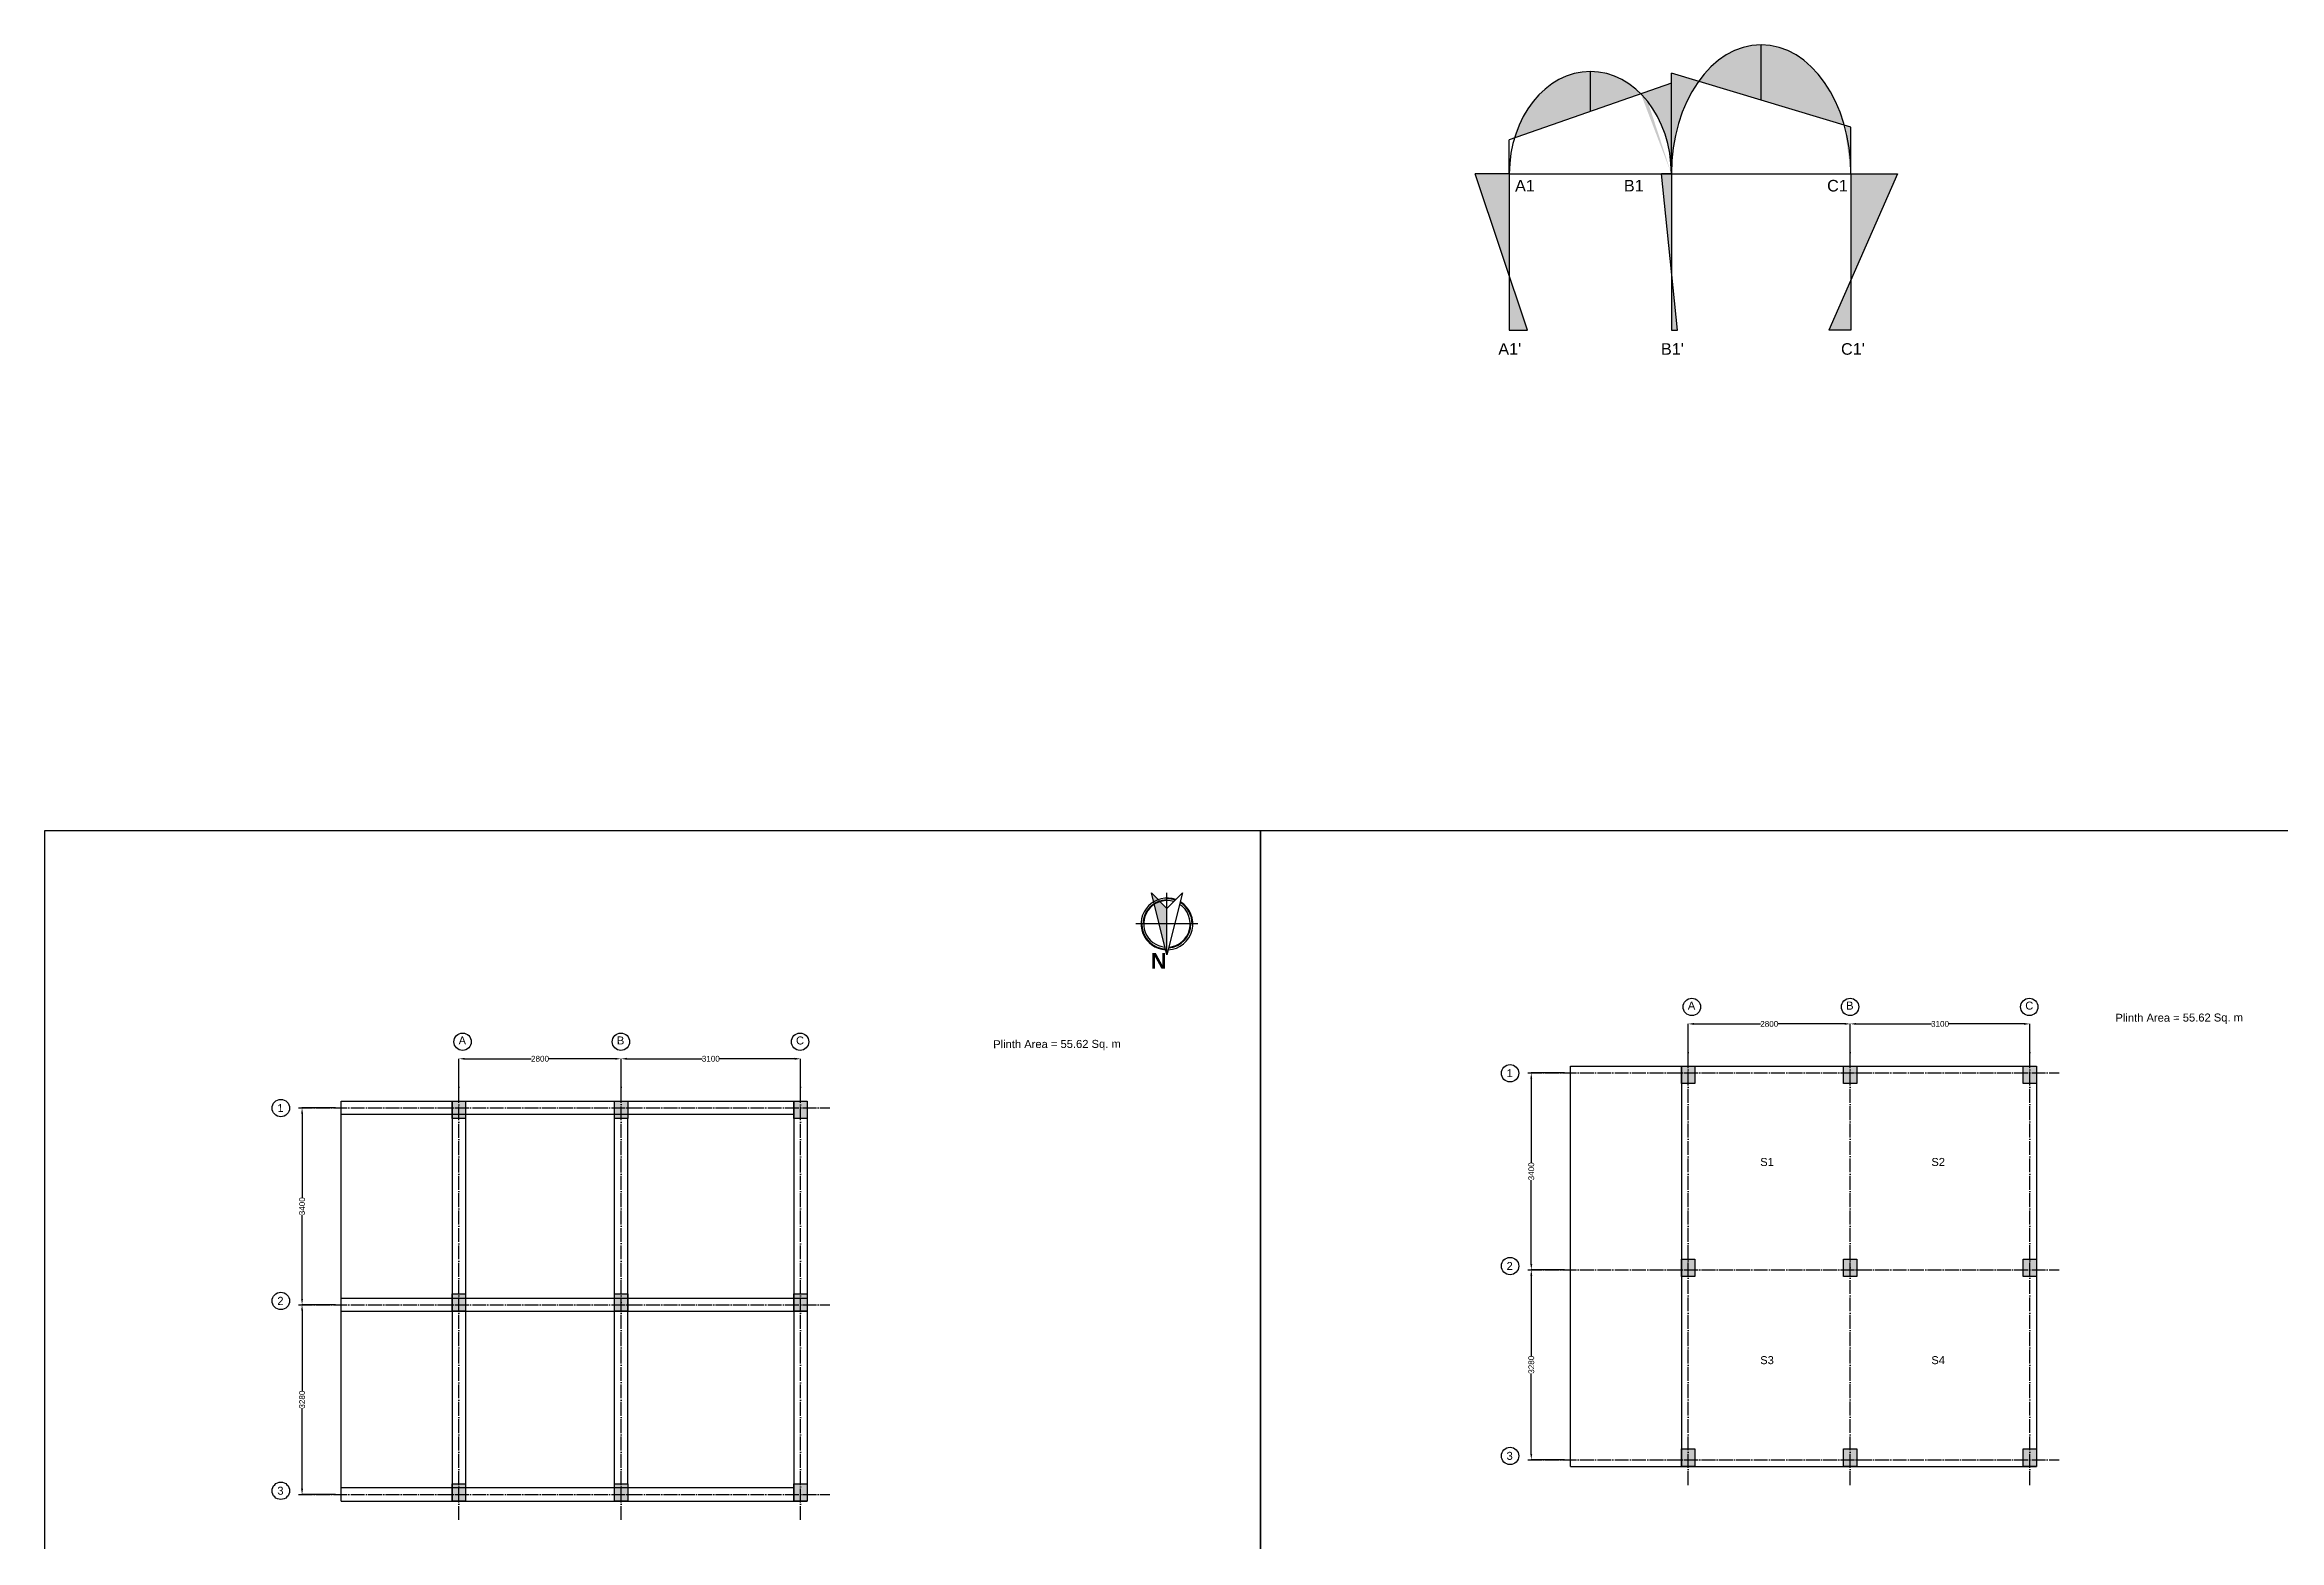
# Model space of a CAD drawing. Header units: millimetres. Extents: x 0 to 454357, y 0 to 194260.
# Drawn here: x 0 to 38597, y 17443 to 43274 of the extents above; entities that cross this region are included whole.
import ezdxf

# ---------------------------------------------------------------- set-up
doc = ezdxf.new("R2010")
doc.units = ezdxf.units.MM
doc.linetypes.add('ACAD_ISO04W100', pattern=[30, 24, -3, 0, -3])
doc.layers.add('C-C', color=160, linetype='Continuous')
doc.styles.add('SANSSERIFBOLD', font='SASB____.pfb', dxfattribs={"height": 0.3})
doc.styles.get("Standard").update_dxf_attribs({"font": 'arial.ttf'})
doc.dimstyles.new('ISO-25', dxfattribs={"dimtxt": 100, "dimasz": 100, "dimexe": 1.25, "dimexo": 100, "dimgap": 1, "dimtad": 0, "dimdec": 0, "dimtxsty": 'Standard', "dimcen": 2.5, "dimadec": 0, "dimazin": 0, "dimtfac": 1, "dimtdec": 0, "dimtmove": 0, "dimatfit": 3, "dimfxl": 1, "dimarcsym": 0})
pattern_1 = [(0, (0, 0), (0, 6.985), [5.08, -1.905]), (90, (0, 0), (-6.985, 4.277078946022131e-16), [5.08, -1.905])]

# ---------------------------------------------------------------- blocks, each defined once
blk = doc.blocks.new('*D20')
at = {"layer": 'C-C', "color": 0, "lineweight": -2, "transparency": 16777216}
for p, q in [((5020.643923530484, 24912.2824522493), (4444.217994914569, 24912.2824522493)), ((4445.467994914569, 24812.2824522493), (4445.467994914569, 23362.39568553714)), ((4445.46799491457, 21612.28245224929), (4445.467994914569, 23062.16921896142)), ((5020.643923530484, 21512.28245224929), (4444.21799491457, 21512.28245224929))]:
    blk.add_line(p, q, dxfattribs=at)
at = {"layer": 'C-C', "color": 0, "transparency": 16777216}
for points in [[(4428.801328247902, 24812.2824522493), (4462.134661581236, 24812.2824522493), (4445.467994914569, 24912.2824522493)], [(4428.801328247903, 21612.28245224929), (4462.134661581237, 21612.28245224929), (4445.46799491457, 21512.28245224929)]]:
    blk.add_solid(points, dxfattribs=at)
at = {"layer": 'Defpoints', "color": 0, "transparency": 16777216}
for p in [(5120.643923530484, 24912.2824522493), (4445.46799491457, 21512.28245224929), (5120.643923530484, 21512.28245224929)]:
    blk.add_point(p, dxfattribs=at)
at = {"layer": 'C-C', "color": 0, "transparency": 16777216, "insert": (4445.467994914576, 23212.28245224928), "char_height": 100, "attachment_point": 5, "rotation": 90}
blk.add_mtext('3400', dxfattribs=at)
blk = doc.blocks.new('*D21')
at = {"layer": 'C-C', "color": 0, "lineweight": -2, "transparency": 16777216}
for p, q in [((5020.643923530484, 21512.28245224929), (4444.217994914606, 21512.28245224929)), ((4445.467994914606, 21412.28245224929), (4445.467994914606, 20022.39568553714)), ((4445.467994914607, 18332.28245224928), (4445.467994914606, 19722.16921896143)), ((5020.643923530484, 18232.28245224928), (4444.217994914607, 18232.28245224928))]:
    blk.add_line(p, q, dxfattribs=at)
at = {"layer": 'C-C', "color": 0, "transparency": 16777216}
for points in [[(4428.801328247939, 21412.28245224929), (4462.134661581273, 21412.28245224929), (4445.467994914606, 21512.28245224929)], [(4428.80132824794, 18332.28245224928), (4462.134661581274, 18332.28245224928), (4445.467994914607, 18232.28245224928)]]:
    blk.add_solid(points, dxfattribs=at)
at = {"layer": 'Defpoints', "color": 0, "transparency": 16777216}
for p in [(5120.643923530484, 21512.28245224929), (4445.467994914607, 18232.28245224928), (5120.643923530484, 18232.28245224928)]:
    blk.add_point(p, dxfattribs=at)
at = {"layer": 'C-C', "color": 0, "transparency": 16777216, "insert": (4445.46799491461, 19872.28245224928), "char_height": 100, "attachment_point": 5, "rotation": 90}
blk.add_mtext('3280', dxfattribs=at)
blk = doc.blocks.new('*D22')
at = {"layer": 'C-C', "color": 0, "lineweight": -2, "transparency": 16777216}
for p, q in [((7155.643923530482, 25012.28245224928), (7155.643923530482, 25760.46088089546)), ((7255.643923530482, 25759.21088089546), (8404.731729339443, 25759.21088089546)), ((9855.819535148403, 25759.21088089546), (8706.731729339443, 25759.21088089546)), ((9955.819535148403, 25012.28245224928), (9955.819535148403, 25760.46088089546))]:
    blk.add_line(p, q, dxfattribs=at)
at = {"layer": 'C-C', "color": 0, "transparency": 16777216}
for points in [[(7255.643923530482, 25775.87754756213), (7255.643923530482, 25742.54421422879), (7155.643923530482, 25759.21088089546)], [(9855.819535148403, 25775.87754756213), (9855.819535148403, 25742.54421422879), (9955.819535148403, 25759.21088089546)]]:
    blk.add_solid(points, dxfattribs=at)
at = {"layer": 'Defpoints', "color": 0, "transparency": 16777216}
for p in [(9955.819535148403, 25759.21088089546), (7155.643923530482, 24912.28245224928), (9955.819535148403, 24912.28245224928)]:
    blk.add_point(p, dxfattribs=at)
at = {"layer": 'C-C', "color": 0, "transparency": 16777216, "insert": (8555.731729339443, 25759.21088089546), "char_height": 100, "attachment_point": 5}
blk.add_mtext('2800', dxfattribs=at)
blk = doc.blocks.new('*D23')
at = {"layer": 'C-C', "color": 0, "lineweight": -2, "transparency": 16777216}
for p, q in [((9955.819535148403, 25012.28245224928), (9955.819535148403, 25760.46088089546)), ((10055.8195351484, 25759.21088089546), (11355.61849605158, 25759.21088089546)), ((12955.64392353048, 25759.21088089546), (11655.8449626273, 25759.21088089546)), ((13055.64392353048, 25127.28245224928), (13055.64392353048, 25760.46088089546))]:
    blk.add_line(p, q, dxfattribs=at)
at = {"layer": 'C-C', "color": 0, "transparency": 16777216}
for points in [[(10055.8195351484, 25775.87754756213), (10055.8195351484, 25742.54421422879), (9955.819535148403, 25759.21088089546)], [(12955.64392353048, 25775.87754756213), (12955.64392353048, 25742.54421422879), (13055.64392353048, 25759.21088089546)]]:
    blk.add_solid(points, dxfattribs=at)
at = {"layer": 'Defpoints', "color": 0, "transparency": 16777216}
for p in [(13055.64392353048, 25759.21088089546), (9955.819535148403, 24912.28245224928), (13055.64392353048, 25027.28245224928)]:
    blk.add_point(p, dxfattribs=at)
at = {"layer": 'C-C', "color": 0, "transparency": 16777216, "insert": (11505.73172933944, 25759.21088089546), "char_height": 100, "attachment_point": 5}
blk.add_mtext('3100', dxfattribs=at)
blk = doc.blocks.new('*D24')
at = {"layer": 'C-C', "color": 0, "lineweight": -2, "transparency": 16777216}
for p, q in [((26252.23701258698, 25514.58287317447), (25675.81108397106, 25514.58287317447)), ((25677.06108397106, 25414.58287317447), (25677.06108397106, 23964.69610646232)), ((25677.06108397106, 22214.58287317446), (25677.06108397106, 23664.4696398866)), ((26252.23701258698, 22114.58287317446), (25675.81108397106, 22114.58287317446))]:
    blk.add_line(p, q, dxfattribs=at)
at = {"layer": 'C-C', "color": 0, "transparency": 16777216}
for points in [[(25660.39441730439, 25414.58287317447), (25693.72775063772, 25414.58287317447), (25677.06108397106, 25514.58287317447)], [(25660.39441730439, 22214.58287317446), (25693.72775063773, 22214.58287317446), (25677.06108397106, 22114.58287317446)]]:
    blk.add_solid(points, dxfattribs=at)
at = {"layer": 'Defpoints', "color": 0, "transparency": 16777216}
for p in [(26352.23701258698, 25514.58287317447), (25677.06108397106, 22114.58287317446), (26352.23701258698, 22114.58287317446)]:
    blk.add_point(p, dxfattribs=at)
at = {"layer": 'C-C', "color": 0, "transparency": 16777216, "insert": (25677.06108397106, 23814.58287317445), "char_height": 100, "attachment_point": 5, "rotation": 90}
blk.add_mtext('3400', dxfattribs=at)
blk = doc.blocks.new('*D25')
at = {"layer": 'C-C', "color": 0, "lineweight": -2, "transparency": 16777216}
for p, q in [((26252.23701258698, 22114.58287317446), (25675.81108397114, 22114.58287317446)), ((25677.06108397114, 22014.58287317446), (25677.06108397114, 20624.69610646232)), ((25677.06108397114, 18934.58287317446), (25677.06108397114, 20324.4696398866)), ((26252.23701258698, 18834.58287317446), (25675.81108397114, 18834.58287317446))]:
    blk.add_line(p, q, dxfattribs=at)
at = {"layer": 'C-C', "color": 0, "transparency": 16777216}
for points in [[(25660.39441730448, 22014.58287317446), (25693.72775063781, 22014.58287317446), (25677.06108397114, 22114.58287317446)], [(25660.39441730448, 18934.58287317446), (25693.72775063781, 18934.58287317446), (25677.06108397114, 18834.58287317446)]]:
    blk.add_solid(points, dxfattribs=at)
at = {"layer": 'Defpoints', "color": 0, "transparency": 16777216}
for p in [(26352.23701258698, 22114.58287317446), (25677.06108397114, 18834.58287317446), (26352.23701258698, 18834.58287317446)]:
    blk.add_point(p, dxfattribs=at)
at = {"layer": 'C-C', "color": 0, "transparency": 16777216, "insert": (25677.06108397114, 20474.58287317445), "char_height": 100, "attachment_point": 5, "rotation": 90}
blk.add_mtext('3280', dxfattribs=at)
blk = doc.blocks.new('*D26')
at = {"layer": 'C-C', "color": 0, "lineweight": -2, "transparency": 16777216}
for p, q in [((28387.23701258696, 25614.58287317446), (28387.23701258696, 26362.76130182063)), ((28487.23701258696, 26361.51130182063), (29636.32481839592, 26361.51130182063)), ((31087.41262420488, 26361.51130182063), (29938.32481839592, 26361.51130182063)), ((31187.41262420488, 25614.58287317446), (31187.41262420488, 26362.76130182063))]:
    blk.add_line(p, q, dxfattribs=at)
at = {"layer": 'C-C', "color": 0, "transparency": 16777216}
for points in [[(28487.23701258696, 26378.1779684873), (28487.23701258696, 26344.84463515396), (28387.23701258696, 26361.51130182063)], [(31087.41262420488, 26378.1779684873), (31087.41262420488, 26344.84463515396), (31187.41262420488, 26361.51130182063)]]:
    blk.add_solid(points, dxfattribs=at)
at = {"layer": 'Defpoints', "color": 0, "transparency": 16777216}
for p in [(31187.41262420488, 26361.51130182063), (28387.23701258696, 25514.58287317446), (31187.41262420488, 25514.58287317446)]:
    blk.add_point(p, dxfattribs=at)
at = {"layer": 'C-C', "color": 0, "transparency": 16777216, "insert": (29787.32481839592, 26361.51130182063), "char_height": 100, "attachment_point": 5}
blk.add_mtext('2800', dxfattribs=at)
blk = doc.blocks.new('*D27')
at = {"layer": 'C-C', "color": 0, "lineweight": -2, "transparency": 16777216}
for p, q in [((31187.41262420488, 25614.58287317446), (31187.41262420488, 26362.76130182063)), ((31287.41262420488, 26361.51130182063), (32587.21158510806, 26361.51130182063)), ((34187.23701258696, 26361.51130182063), (32887.43805168378, 26361.51130182063)), ((34287.23701258696, 25729.58287317446), (34287.23701258696, 26362.76130182063))]:
    blk.add_line(p, q, dxfattribs=at)
at = {"layer": 'C-C', "color": 0, "transparency": 16777216}
for points in [[(31287.41262420488, 26378.1779684873), (31287.41262420488, 26344.84463515396), (31187.41262420488, 26361.51130182063)], [(34187.23701258696, 26378.1779684873), (34187.23701258696, 26344.84463515396), (34287.23701258696, 26361.51130182063)]]:
    blk.add_solid(points, dxfattribs=at)
at = {"layer": 'Defpoints', "color": 0, "transparency": 16777216}
for p in [(34287.23701258696, 26361.51130182063), (31187.41262420488, 25514.58287317446), (34287.23701258696, 25629.58287317446)]:
    blk.add_point(p, dxfattribs=at)
at = {"layer": 'C-C', "color": 0, "transparency": 16777216, "insert": (32737.32481839592, 26361.51130182063), "char_height": 100, "attachment_point": 5}
blk.add_mtext('3100', dxfattribs=at)

msp = doc.modelspace()

# ---------------------------------------------------------------- hatches: boundary and pattern name
at = {"true_color": 0xf27172}
h = msp.add_hatch(dxfattribs=at)
h.set_pattern_fill('ANGLE', color=11)
h.set_pattern_definition(pattern_1)
edge = h.paths.add_edge_path()
edge.add_ellipse((29647.42599597562, 41043.58594547574), major_axis=(0, -2230), ratio=0.695067264573991, start_angle=180, end_angle=224.2086695499457)
edge.add_line((28566.65195908395, 42642.06134047372), (29647.42599597562, 42316.08594547574))
edge.add_line((29647.42599597562, 42316.08594547574), (29647.42599597562, 43273.58594547574))
edge = h.paths.add_edge_path()
edge.add_line((31197.42599597562, 41848.58594547574), (31083.43188616471, 41882.96803988645))
edge.add_ellipse((29647.42599597562, 41043.58594547574), major_axis=(0, -2230), ratio=0.695067264573991, start_angle=90, end_angle=112.11114778929499, ccw=False)
edge.add_line((31197.42599597562, 41043.58594547573), (31197.42599597562, 41848.58594547574))
h.paths.add_polyline_path([(32001.42599597562, 41043.58594547574), (31197.42599597562, 41043.58594547574), (31197.42599597562, 39211.68721129853)])
h.paths.add_polyline_path([(31197.42599597562, 39211.68721129853), (30816.42599597562, 38343.58594547574), (31197.42599597562, 38343.58594547574)])
h.paths.add_polyline_path([(28097.42599597562, 41043.58594547574), (27924.42599597562, 41043.58594547574), (28097.42599597562, 39375.37165976145)])
h.paths.add_polyline_path([(28097.42599597562, 39375.37165976146), (28097.42599597562, 38343.58594547574), (28204.42599597562, 38343.58594547574)])
h.paths.add_polyline_path([(25297.42599597562, 41043.58594547574), (24708.42599597562, 41043.58594547574), (25297.42599597562, 39284.40452954654)])
h.paths.add_polyline_path([(25297.42599597562, 39284.40452954654), (25297.42599597562, 38343.58594547574), (25612.42599597562, 38343.58594547574)])
h = msp.add_hatch(dxfattribs=at)
h.set_pattern_fill('ANGLE', color=11)
h.set_pattern_definition(pattern_1)
edge = h.paths.add_edge_path()
edge.add_ellipse((26697.42599597562, 41043.58594547574), major_axis=(0, -1767), ratio=0.7923033389926428, start_angle=180, end_angle=249.4917273126169)
edge.add_line((25386.15573557662, 41662.6413543361), (26697.42599597562, 42121.58594547574))
edge.add_line((26697.42599597562, 42121.58594547574), (26697.42599597562, 42810.58594547574))
edge = h.paths.add_edge_path()
edge.add_ellipse((26697.42599597562, 41043.58594547574), major_axis=(0, -1767), ratio=0.7923033389926428, start_angle=141.5063173900364, end_angle=179.9999999999999)
edge.add_line((26697.42599597562, 42810.58594547574), (26697.42599597562, 42121.58594547574))
edge.add_line((26697.42599597562, 42121.58594547574), (27568.82567626029, 42426.57583357538))
edge = h.paths.add_edge_path()
edge.add_line((28097.42599597562, 42611.58594547574), (27568.82567626029, 42426.57583357539))
edge.add_ellipse((26697.42599597562, 41043.58594547574), major_axis=(0, -1767), ratio=0.7923033389926428, start_angle=90, end_angle=141.5063173900345, ccw=False)
edge.add_line((28097.42599597562, 41043.58594547574), (28097.42599597562, 42611.58594547574))
edge = h.paths.add_edge_path()
edge.add_line((28566.65195908395, 42642.06134047372), (28097.42599597562, 42783.58594547574))
edge.add_line((28097.42599597562, 42783.58594547574), (28097.42599597562, 41043.58594547574))
edge.add_ellipse((29647.42599597562, 41043.58594547574), major_axis=(0, -2230), ratio=0.695067264573991, start_angle=224.2086695499457, end_angle=270, ccw=False)
edge = h.paths.add_edge_path()
edge.add_ellipse((29647.42599597562, 41043.58594547574), major_axis=(0, -2230), ratio=0.695067264573991, start_angle=112.111147789295, end_angle=180)
edge.add_line((29647.42599597562, 43273.58594547574), (29647.42599597562, 42316.08594547574))
edge.add_line((29647.42599597562, 42316.08594547574), (31083.4318861647, 41882.96803988645))
at = {"layer": 'C-C'}
h = msp.add_hatch(color=0, dxfattribs=at)
h.dxf.hatch_style = 1
h.paths.add_polyline_path([(28387.23701258696, 25629.58287317446), (28272.23701258696, 25629.58287317446), (28272.23701258696, 25514.58287317446), (28387.23701258696, 25514.58287317446)])
h.paths.add_polyline_path([(28502.23701258696, 25629.58287317446), (28387.23701258696, 25629.58287317446), (28387.23701258696, 25514.58287317446), (28502.23701258696, 25514.58287317446)])
h.paths.add_polyline_path([(28502.23701258696, 25514.58287317446), (28387.23701258696, 25514.58287317446), (28387.23701258696, 25329.58287317446), (28502.23701258696, 25329.58287317446)])
h.paths.add_polyline_path([(28387.23701258696, 25514.58287317446), (28272.23701258696, 25514.58287317446), (28272.23701258696, 25329.58287317446), (28387.23701258696, 25329.58287317446)])
h.paths.add_polyline_path([(31302.23701258696, 25629.58287317446), (31187.41262420488, 25629.58287317446), (31187.41262420488, 25514.58287317446), (31302.23701258696, 25514.58287317446)])
h.paths.add_polyline_path([(31187.41262420488, 25629.58287317446), (31072.23701258696, 25629.58287317446), (31072.23701258696, 25514.58287317446), (31187.41262420488, 25514.58287317446)])
h.paths.add_polyline_path([(31187.41262420488, 25514.58287317446), (31072.23701258696, 25514.58287317446), (31072.23701258696, 25329.58287317446), (31187.41262420488, 25329.58287317446)])
h.paths.add_polyline_path([(31302.23701258696, 25514.58287317446), (31187.41262420488, 25514.58287317446), (31187.41262420488, 25329.58287317446), (31302.23701258696, 25329.58287317446)])
h.paths.add_polyline_path([(34402.23701258696, 25514.58287317446), (34287.23701258696, 25514.58287317446), (34287.23701258696, 25329.58287317446), (34402.23701258696, 25329.58287317446)])
h.paths.add_polyline_path([(34402.23701258696, 25629.58287317446), (34287.23701258696, 25629.58287317446), (34287.23701258696, 25514.58287317446), (34402.23701258696, 25514.58287317446)])
h.paths.add_polyline_path([(34287.23701258696, 25629.58287317446), (34172.23701258696, 25629.58287317446), (34172.23701258696, 25514.58287317446), (34287.23701258696, 25514.58287317446)])
h.paths.add_polyline_path([(34287.23701258696, 25514.58287317446), (34172.23701258696, 25514.58287317446), (34172.23701258696, 25329.58287317446), (34287.23701258696, 25329.58287317446)])
h.paths.add_polyline_path([(28387.23701258696, 22299.58287317446), (28272.23701258696, 22299.58287317446), (28272.23701258696, 22114.58287317446), (28387.23701258696, 22114.58287317446)])
h.paths.add_polyline_path([(28387.23701258696, 22114.58287317446), (28272.23701258696, 22114.58287317446), (28272.23701258696, 21999.58287317446), (28387.23701258696, 21999.58287317446)])
h.paths.add_polyline_path([(28502.23701258696, 22114.58287317446), (28387.23701258696, 22114.58287317446), (28387.23701258696, 21999.58287317446), (28502.23701258696, 21999.58287317446)])
h.paths.add_polyline_path([(28502.23701258696, 22299.58287317446), (28387.23701258696, 22299.58287317446), (28387.23701258696, 22114.58287317446), (28502.23701258696, 22114.58287317446)])
h.paths.add_polyline_path([(31187.41262420488, 22299.58287317446), (31072.23701258696, 22299.58287317446), (31072.23701258696, 22114.58287317446), (31187.41262420488, 22114.58287317446)])
h.paths.add_polyline_path([(31187.41262420488, 22114.58287317446), (31072.23701258696, 22114.58287317446), (31072.23701258696, 21999.58287317446), (31187.41262420488, 21999.58287317446)])
h.paths.add_polyline_path([(31302.23701258696, 22114.58287317446), (31187.41262420488, 22114.58287317446), (31187.41262420488, 21999.58287317446), (31302.23701258696, 21999.58287317446)])
h.paths.add_polyline_path([(31302.23701258696, 22299.58287317446), (31187.41262420488, 22299.58287317446), (31187.41262420488, 22114.58287317446), (31302.23701258696, 22114.58287317446)])
h.paths.add_polyline_path([(34402.23701258696, 22114.58287317446), (34287.23701258696, 22114.58287317446), (34287.23701258696, 21999.58287317446), (34402.23701258696, 21999.58287317446)])
h.paths.add_polyline_path([(34287.23701258696, 22114.58287317446), (34172.23701258696, 22114.58287317446), (34172.23701258696, 21999.58287317446), (34287.23701258696, 21999.58287317446)])
h.paths.add_polyline_path([(34287.23701258696, 22299.58287317446), (34172.23701258696, 22299.58287317446), (34172.23701258696, 22114.58287317446), (34287.23701258696, 22114.58287317446)])
h.paths.add_polyline_path([(34402.23701258696, 22299.58287317446), (34287.23701258696, 22299.58287317446), (34287.23701258696, 22114.58287317446), (34402.23701258696, 22114.58287317446)])
h.paths.add_polyline_path([(34402.23701258696, 18834.58287317445), (34287.23701258696, 18834.58287317445), (34287.23701258696, 18719.58287317445), (34402.23701258696, 18719.58287317445)])
h.paths.add_polyline_path([(34402.23701258696, 19019.58287317445), (34287.23701258696, 19019.58287317445), (34287.23701258696, 18834.58287317445), (34402.23701258696, 18834.58287317446)])
h.paths.add_polyline_path([(34287.23701258696, 18834.58287317446), (34172.23701258696, 18834.58287317445), (34172.23701258696, 18719.58287317445), (34287.23701258696, 18719.58287317445)])
h.paths.add_polyline_path([(34287.23701258696, 19019.58287317445), (34172.23701258696, 19019.58287317445), (34172.23701258696, 18834.58287317445), (34287.23701258696, 18834.58287317446)])
h.paths.add_polyline_path([(31301.78243689353, 18834.58287317445), (31187.41262420488, 18834.58287317445), (31187.41262420488, 18719.58287317445), (31301.78243689353, 18719.58287317446)])
h.paths.add_polyline_path([(31187.41262420488, 18834.58287317446), (31071.78243689353, 18834.58287317446), (31071.78243689353, 18719.58287317445), (31187.41262420488, 18719.58287317445)])
h.paths.add_polyline_path([(31187.41262420488, 19019.58287317445), (31071.78243689353, 19019.58287317445), (31071.78243689353, 18834.58287317446), (31187.41262420488, 18834.58287317446)])
h.paths.add_polyline_path([(31301.78243689353, 19019.58287317445), (31187.41262420488, 19019.58287317445), (31187.41262420488, 18834.58287317445), (31301.78243689353, 18834.58287317445)])
h.paths.add_polyline_path([(28387.23701258696, 18834.58287317445), (28272.23701258696, 18834.58287317445), (28272.23701258696, 18719.58287317445), (28387.23701258696, 18719.58287317446)])
h.paths.add_polyline_path([(28387.23701258696, 19019.58287317446), (28272.23701258696, 19019.58287317445), (28272.23701258696, 18834.58287317445), (28387.23701258696, 18834.58287317445)])
h.paths.add_polyline_path([(28502.23701258696, 19019.58287317445), (28387.23701258696, 19019.58287317445), (28387.23701258696, 18834.58287317445), (28502.23701258696, 18834.58287317445)])
h.paths.add_polyline_path([(28502.23701258696, 18834.58287317445), (28387.23701258696, 18834.58287317445), (28387.23701258696, 18719.58287317445), (28502.23701258696, 18719.58287317445)])
h = msp.add_hatch(color=0, dxfattribs=at)
h.dxf.hatch_style = 1
h.paths.add_polyline_path([(7155.643923530482, 25027.28245224928), (7040.643923530482, 25027.28245224928), (7040.643923530482, 24912.28245224928), (7155.643923530482, 24912.28245224928)])
h.paths.add_polyline_path([(7270.643923530482, 25027.28245224928), (7155.643923530482, 25027.28245224928), (7155.643923530482, 24912.28245224928), (7270.643923530482, 24912.28245224928)])
h.paths.add_polyline_path([(7270.643923530482, 24912.28245224928), (7155.643923530482, 24912.28245224928), (7155.643923530482, 24727.28245224928), (7270.643923530482, 24727.28245224928)])
h.paths.add_polyline_path([(7155.643923530482, 24912.28245224928), (7040.643923530482, 24912.28245224928), (7040.643923530482, 24727.28245224928), (7155.643923530482, 24727.28245224928)])
h.paths.add_polyline_path([(10070.64392353048, 25027.28245224928), (9955.819535148403, 25027.28245224928), (9955.819535148403, 24912.28245224928), (10070.64392353048, 24912.28245224928)])
h.paths.add_polyline_path([(9955.819535148403, 25027.28245224928), (9840.643923530482, 25027.28245224928), (9840.643923530482, 24912.28245224928), (9955.819535148403, 24912.28245224928)])
h.paths.add_polyline_path([(9955.819535148403, 24912.28245224928), (9840.643923530482, 24912.28245224928), (9840.643923530482, 24727.28245224928), (9955.819535148403, 24727.28245224928)])
h.paths.add_polyline_path([(10070.64392353048, 24912.28245224928), (9955.819535148403, 24912.28245224928), (9955.819535148403, 24727.28245224928), (10070.64392353048, 24727.28245224928)])
h.paths.add_polyline_path([(13170.64392353048, 24912.28245224928), (13055.64392353048, 24912.28245224928), (13055.64392353048, 24727.28245224928), (13170.64392353048, 24727.28245224928)])
h.paths.add_polyline_path([(13170.64392353048, 25027.28245224928), (13055.64392353048, 25027.28245224928), (13055.64392353048, 24912.28245224928), (13170.64392353048, 24912.28245224928)])
h.paths.add_polyline_path([(13055.64392353048, 25027.28245224928), (12940.64392353048, 25027.28245224928), (12940.64392353048, 24912.28245224928), (13055.64392353048, 24912.28245224928)])
h.paths.add_polyline_path([(13055.64392353048, 24912.28245224928), (12940.64392353048, 24912.28245224928), (12940.64392353048, 24727.28245224928), (13055.64392353048, 24727.28245224928)])
h.paths.add_polyline_path([(7155.643923530482, 21697.28245224928), (7040.643923530482, 21697.28245224928), (7040.643923530482, 21512.28245224928), (7155.643923530482, 21512.28245224928)])
h.paths.add_polyline_path([(7155.643923530482, 21512.28245224928), (7040.643923530482, 21512.28245224928), (7040.643923530482, 21397.28245224928), (7155.643923530482, 21397.28245224928)])
h.paths.add_polyline_path([(7270.643923530482, 21512.28245224928), (7155.643923530482, 21512.28245224928), (7155.643923530482, 21397.28245224928), (7270.643923530482, 21397.28245224928)])
h.paths.add_polyline_path([(7270.643923530482, 21697.28245224928), (7155.643923530482, 21697.28245224928), (7155.643923530482, 21512.28245224928), (7270.643923530482, 21512.28245224928)])
h.paths.add_polyline_path([(9955.819535148403, 21697.28245224928), (9840.643923530482, 21697.28245224928), (9840.643923530482, 21512.28245224928), (9955.819535148403, 21512.28245224928)])
h.paths.add_polyline_path([(9955.819535148403, 21512.28245224928), (9840.643923530482, 21512.28245224928), (9840.643923530482, 21397.28245224928), (9955.819535148403, 21397.28245224928)])
h.paths.add_polyline_path([(10070.64392353048, 21512.28245224928), (9955.819535148403, 21512.28245224928), (9955.819535148403, 21397.28245224928), (10070.64392353048, 21397.28245224928)])
h.paths.add_polyline_path([(10070.64392353048, 21697.28245224928), (9955.819535148403, 21697.28245224928), (9955.819535148403, 21512.28245224928), (10070.64392353048, 21512.28245224928)])
h.paths.add_polyline_path([(13170.64392353048, 21512.28245224928), (13055.64392353048, 21512.28245224928), (13055.64392353048, 21397.28245224928), (13170.64392353048, 21397.28245224928)])
h.paths.add_polyline_path([(13055.64392353048, 21512.28245224928), (12940.64392353048, 21512.28245224928), (12940.64392353048, 21397.28245224928), (13055.64392353048, 21397.28245224928)])
h.paths.add_polyline_path([(13055.64392353048, 21697.28245224928), (12940.64392353048, 21697.28245224928), (12940.64392353048, 21512.28245224928), (13055.64392353048, 21512.28245224928)])
h.paths.add_polyline_path([(13170.64392353048, 21697.28245224928), (13055.64392353048, 21697.28245224928), (13055.64392353048, 21512.28245224928), (13170.64392353048, 21512.28245224928)])
h.paths.add_polyline_path([(13170.64392353048, 18232.28245224928), (13055.64392353048, 18232.28245224928), (13055.64392353048, 18117.28245224928), (13170.64392353048, 18117.28245224928)])
h.paths.add_polyline_path([(13170.64392353048, 18417.28245224928), (13055.64392353048, 18417.28245224928), (13055.64392353048, 18232.28245224928), (13170.64392353048, 18232.28245224928)])
h.paths.add_polyline_path([(13055.64392353048, 18232.28245224928), (12940.64392353048, 18232.28245224928), (12940.64392353048, 18117.28245224928), (13055.64392353048, 18117.28245224928)])
h.paths.add_polyline_path([(13055.64392353048, 18417.28245224928), (12940.64392353048, 18417.28245224928), (12940.64392353048, 18232.28245224928), (13055.64392353048, 18232.28245224928)])
h.paths.add_polyline_path([(10070.18934783704, 18232.28245224928), (9955.819535148403, 18232.28245224928), (9955.819535148403, 18117.28245224928), (10070.18934783704, 18117.28245224928)])
h.paths.add_polyline_path([(9955.819535148403, 18232.28245224928), (9840.189347837044, 18232.28245224928), (9840.189347837044, 18117.28245224928), (9955.819535148403, 18117.28245224928)])
h.paths.add_polyline_path([(9955.819535148403, 18417.28245224928), (9840.189347837044, 18417.28245224928), (9840.189347837044, 18232.28245224928), (9955.819535148403, 18232.28245224928)])
h.paths.add_polyline_path([(10070.18934783704, 18417.28245224928), (9955.819535148403, 18417.28245224928), (9955.819535148403, 18232.28245224928), (10070.18934783704, 18232.28245224928)])
h.paths.add_polyline_path([(7155.643923530482, 18232.28245224928), (7040.643923530482, 18232.28245224928), (7040.643923530482, 18117.28245224928), (7155.643923530482, 18117.28245224928)])
h.paths.add_polyline_path([(7155.643923530482, 18417.28245224928), (7040.643923530482, 18417.28245224928), (7040.643923530482, 18232.28245224928), (7155.643923530482, 18232.28245224928)])
h.paths.add_polyline_path([(7270.643923530482, 18417.28245224928), (7155.643923530482, 18417.28245224928), (7155.643923530482, 18232.28245224928), (7270.643923530482, 18232.28245224928)])
h.paths.add_polyline_path([(7270.643923530482, 18232.28245224928), (7155.643923530482, 18232.28245224928), (7155.643923530482, 18117.28245224928), (7270.643923530482, 18117.28245224928)])

# ---------------------------------------------------------------- linework, layer by layer
for p, q in [((29647.42599597562, 42316.08594547574), (29647.42599597562, 43273.58594547574)), ((28097.42599597562, 42611.58594547574), (25297.42599597562, 41631.58594547574)), ((26697.42599597562, 42121.58594547574), (26697.42599597562, 42810.58594547574)), ((28097.42599597562, 41043.58594547574), (28097.42599597562, 42783.58594547574)), ((31197.42599597562, 41848.58594547574), (28097.42599597562, 42783.58594547574)), ((31197.42599597562, 41043.58594547574), (31197.42599597562, 41848.58594547574)), ((25297.42599597562, 41043.58594547574), (25297.42599597562, 41631.58594547574)), ((25297.42599597562, 41043.58594547574), (24708.42599597562, 41043.58594547574)), ((25612.42599597562, 38343.58594547574), (24708.42599597562, 41043.58594547574)), ((25297.42599597562, 41043.58594547574), (31197.42599597562, 41043.58594547574)), ((25297.42599597562, 41043.58594547574), (25297.42599597562, 38343.58594547574)), ((28097.42599597562, 41043.58594547574), (27924.42599597562, 41043.58594547574)), ((28204.42599597562, 38343.58594547574), (27924.42599597562, 41043.58594547574)), ((28097.42599597562, 41043.58594547574), (28097.42599597562, 38343.58594547574)), ((32001.42599597562, 41043.58594547574), (30816.42599597562, 38343.58594547574)), ((31197.42599597562, 41043.58594547574), (31197.42599597562, 38343.58594547574)), ((31197.42599597562, 41043.58594547574), (32001.42599597562, 41043.58594547574)), ((25297.42599597562, 38343.58594547574), (25612.42599597562, 38343.58594547574)), ((28097.42599597562, 38343.58594547574), (28204.42599597562, 38343.58594547574)), ((31197.42599597562, 38343.58594547574), (30816.42599597562, 38343.58594547574)), ((19383.65064838574, 27552.4611324113), (19116.62662411294, 28624.71563998276)), ((19116.62662411294, 28624.71563998276), (19384.38448553951, 28356.46855380238)), ((19383.65064838854, 27552.46113240757), (19384.6290979199, 28624.47102760562)), ((19652.63157171848, 28624.22641522103), (19383.65064838574, 27552.4611324113)), ((19384.38448553951, 28356.46855380238), (19652.63157171848, 28624.22641522103)), ((19920.14482074556, 28087.97685523183), (18848.13492555822, 28088.9553047646)), ((28272.23701258696, 25629.58287317446), (28272.23701258696, 18719.58287317445)), ((5120.643923530482, 18117.28245224928), (5120.643923530482, 25027.28245224928)), ((5120.643923530482, 25027.28245224928), (13170.64392353048, 25027.28245224928)), ((12940.64392353048, 24797.28245224928), (5120.643923530479, 24797.28245224928)), ((7040.643923530482, 25027.28245224928), (7040.643923530482, 18117.28245224928)), ((7270.643923530482, 25027.28245224928), (7270.643923530482, 18117.28245224928)), ((9840.643923530482, 18417.28245224928), (9840.643923530482, 24727.28245224928)), ((10070.64392353048, 18417.28245224928), (10070.64392353048, 24727.28245224928)), ((12940.64392353048, 25027.28245224928), (12940.64392353048, 18117.28245224928)), ((13170.64392353048, 25027.28245224928), (13170.64392353048, 18117.28245224928)), ((26352.23701258696, 18719.58287317446), (34402.23701258696, 18719.58287317446)), ((12940.64392353048, 18347.28245224928), (5120.643923530479, 18347.28245224928)), ((5120.643923530482, 18117.28245224928), (13170.64392353048, 18117.28245224928))]:
    msp.add_line(p, q)
for points in [[(0, 14850), (0, 29700), (21000, 29700), (21000, 14850), (0, 14850)], [(21000, 14850), (21000, 29700), (42000, 29700), (42000, 14850), (21000, 14850)], [(28502.23701258696, 25629.58287317446), (28502.23701258696, 25329.58287317446), (28272.23701258696, 25329.58287317446), (28272.23701258696, 25629.58287317446)], [(31302.23701258696, 25629.58287317446), (31302.23701258696, 25329.58287317446), (31072.23701258696, 25329.58287317446), (31072.23701258696, 25629.58287317446)], [(34402.23701258696, 25629.58287317446), (34402.23701258696, 25329.58287317446), (34172.23701258696, 25329.58287317446), (34172.23701258696, 25629.58287317446)], [(7270.643923530482, 25027.28245224928), (7270.643923530482, 24727.28245224928), (7040.643923530482, 24727.28245224928), (7040.643923530482, 25027.28245224928)], [(10070.64392353048, 25027.28245224928), (10070.64392353048, 24727.28245224928), (9840.643923530482, 24727.28245224928), (9840.643923530482, 25027.28245224928)], [(13170.64392353048, 25027.28245224928), (13170.64392353048, 24727.28245224928), (12940.64392353048, 24727.28245224928), (12940.64392353048, 25027.28245224928)], [(28502.23701258696, 22299.58287317446), (28502.23701258696, 21999.58287317446), (28272.23701258696, 21999.58287317446), (28272.23701258696, 22299.58287317446)], [(31302.23701258696, 22299.58287317446), (31302.23701258696, 21999.58287317446), (31072.23701258696, 21999.58287317446), (31072.23701258696, 22299.58287317446)], [(34402.23701258696, 22299.58287317446), (34402.23701258696, 21999.58287317446), (34172.23701258696, 21999.58287317446), (34172.23701258696, 22299.58287317446)], [(7270.643923530482, 21697.28245224928), (7270.643923530482, 21397.28245224928), (7040.643923530482, 21397.28245224928), (7040.643923530482, 21697.28245224928)], [(10070.64392353048, 21697.28245224928), (10070.64392353048, 21397.28245224928), (9840.643923530482, 21397.28245224928), (9840.643923530482, 21697.28245224928)], [(13170.64392353048, 21697.28245224928), (13170.64392353048, 21397.28245224928), (12940.64392353048, 21397.28245224928), (12940.64392353048, 21697.28245224928)], [(28502.23701258696, 19019.58287317445), (28502.23701258696, 18719.58287317445), (28272.23701258696, 18719.58287317445), (28272.23701258696, 19019.58287317445)], [(31301.78243689353, 19019.58287317445), (31301.78243689353, 18719.58287317445), (31071.78243689353, 18719.58287317445), (31071.78243689353, 19019.58287317445)], [(34402.23701258696, 19019.58287317445), (34402.23701258696, 18719.58287317445), (34172.23701258696, 18719.58287317445), (34172.23701258696, 19019.58287317445)], [(7270.643923530482, 18417.28245224928), (7270.643923530482, 18117.28245224928), (7040.643923530482, 18117.28245224928), (7040.643923530482, 18417.28245224928)], [(10070.18934783704, 18417.28245224928), (10070.18934783704, 18117.28245224928), (9840.189347837044, 18117.28245224928), (9840.189347837044, 18417.28245224928)], [(13170.64392353048, 18417.28245224928), (13170.64392353048, 18117.28245224928), (12940.64392353048, 18117.28245224928), (12940.64392353048, 18417.28245224928)]]:
    msp.add_lwpolyline(points, close=True)
msp.add_lwpolyline([(26352.23701258696, 18719.58287317446), (26352.23701258696, 25629.58287317446), (34402.23701258696, 25629.58287317446), (34402.23701258696, 18719.58287317446)])
for centre in [(28450.03916545265, 26655.29149055789), (31183.92958921986, 26655.29149055789), (34278.44250458485, 26655.29149055789), (7218.446076396165, 26052.99106963272), (9952.336500163376, 26052.99106963272), (13046.84941552837, 26052.99106963271), (25310.20742831985, 25509.58835374052), (4078.614339263364, 24907.28793281534), (25310.20742831985, 22179.58835374052), (4078.614339263364, 21577.28793281534), (25310.20742831985, 18899.58835374051), (4078.614339263364, 18297.28793281534)]:
    msp.add_circle(centre, 150)
for centre, radius, start, end in [((19384.13987314747, 28088.4660799917), 446.6709757138648, 70.05179501227026, 267.063553971727), ((19384.13987315585, 28088.46608000287), 413.1706525399447, 89.94770476233384, 179.9477047623339), ((19384.13987314747, 28088.4660799917), 402.0038781424783, 73.07321046436047, 265.1164411356073), ((19384.13987315166, 28088.46608001964), 435.5042013016392, 70.74207504612913, 89.9477047621254), ((19384.13987314747, 28088.4660799917), 446.6709757138648, 272.8318555513311, 58.99106703650744), ((19384.13987314747, 28088.4660799917), 402.0038781424783, 274.7789683878842, 57.04395419942912), ((19384.13987314235, 28088.46608000473), 435.5042013202699, 359.9477047608747, 58.54360613075288), ((19384.13987314468, 28088.46608000473), 435.5042013162194, 179.9477047623339, 269.9477047623338), ((19384.1398731498, 28088.46608000846), 413.170652540247, 274.2505925337724, 359.9477047602495)]:
    msp.add_arc(centre, radius, start, end)
for centre, major_axis, ratio in [((29647.42599597562, 41043.58594547574), (0, -2230), 0.695067264573991), ((26697.42599597562, 41043.58594547574), (0, -1767), 0.7923033389926428)]:
    msp.add_ellipse(centre, major_axis=major_axis, ratio=ratio, start_param=1.570796326794897, end_param=4.71238898038469)
msp.add_solid([(19383.65064838435, 27552.46113241316), (19116.62662411015, 28624.71563997717), (19384.38448552787, 28356.46855379121)])
at = {"layer": 'C-C', "linetype": 'ACAD_ISO04W100', "ltscale": 10}
for p, q in [((28387.23701258696, 18396.62187240692), (28387.23701258696, 26009.95573547669)), ((31187.41262420488, 18396.84518537378), (31187.41262420488, 26010.17904844355)), ((34287.23701258696, 18396.62187240691), (34287.23701258696, 26009.95573547669)), ((25617.44083306426, 25514.58287317446), (34793.18214768733, 25514.58287317446)), ((7155.643923530482, 17794.32145148174), (7155.643923530482, 25407.65531455151)), ((9955.819535148403, 17794.5447644486), (9955.819535148403, 25407.87862751837)), ((13055.64392353048, 17794.32145148174), (13055.64392353048, 25407.65531455151)), ((4385.84774400778, 24912.28245224928), (13561.58905863085, 24912.28245224928)), ((25617.44083306426, 22114.58287317446), (34793.18214768733, 22114.58287317446)), ((4385.84774400778, 21512.28245224928), (13561.58905863085, 21512.28245224928)), ((25617.44083306426, 18834.58287317445), (34793.18214768733, 18834.58287317445)), ((4385.84774400778, 18232.28245224928), (13561.58905863085, 18232.28245224928))]:
    msp.add_line(p, q, dxfattribs=at)
at = {"layer": 'C-C', "color": 0, "ltscale": 25}
for p, q in [((5120.643923530482, 21627.28245224928), (13170.64392353048, 21627.28245224928)), ((5120.643923530479, 21397.28245224928), (13170.64392353048, 21397.28245224928))]:
    msp.add_line(p, q, dxfattribs=at)
at = {"layer": 'C-C'}
for p in [(31187.23701258696, 22149.58287317446), (9955.643923530482, 21547.28245224928)]:
    msp.add_point(p, dxfattribs=at)

# ---------------------------------------------------------------- texts
for s, height, rotation, p in [('A1', 200, 0.1755571385226345, (25397.42599597562, 40738.58594547574)), ('B1', 200, 0.1755571385226345, (27277.42599597562, 40738.58594547574)), ('C1', 200, 0.1755571385226345, (30787.42599597562, 40738.58594547574)), ("A1'", 200, 0.1755571385226345, (25107.42599597562, 37918.58594547574)), ("B1'", 200, 0.1755571385226345, (27917.42599597562, 37918.58594547574)), ("C1'", 200, 0.1755571385226345, (31027.42599597562, 37918.58594547574)), ('A', 138.0385436705129, 0.1755571385162479, (28380.81616021751, 26608.4485548751)), ('B', 138.0385436705129, 0.1755571385162479, (31114.70658398472, 26608.4485548751)), ('C', 138.0385436705129, 0.1755571385162479, (34209.21949934971, 26608.44855487509)), ('Plinth Area = 55.62 Sq. m', 138.0385436705129, 0.1755571385162479, (35767.26778996005, 26397.82223167282)), ('A', 138.0385436705129, 0.1755571385162479, (7149.223071161028, 26006.14813394992)), ('B', 138.0385436705129, 0.1755571385162479, (9883.113494928239, 26006.14813394992)), ('C', 138.0385436705129, 0.1755571385162479, (12977.62641029323, 26006.14813394992)), ('Plinth Area = 55.62 Sq. m', 138.0385436705129, 0.1755571385162479, (16383.29183241308, 25942.14673440724)), ('1', 138.0385436705129, 0.1755571385162479, (25250.5379907465, 25441.68551504452)), ('1', 138.0385436705129, 0.1755571385162479, (4018.944901690014, 24839.38509411935)), ('S1', 138.0385436705129, 0.1755571385162479, (29631.52308254806, 23907.97663830886)), ('S2', 138.0385436705129, 0.1755571385162479, (32586.91329845199, 23907.97663830886)), ('2', 138.0385436705129, 0.1755571385162479, (25250.5379907465, 22111.68551504452)), ('2', 138.0385436705129, 0.1755571385162479, (4018.944901690014, 21509.38509411935)), ('S3', 138.0385436705129, 0.1755571385162479, (29631.52308254806, 20484.68082958273)), ('S4', 138.0385436705129, 0.1755571385162479, (32586.91329845199, 20484.68082958273)), ('3', 138.0385436705129, 0.1755571385162479, (25250.5379907465, 18831.68551504452)), ('3', 138.0385436705129, 0.1755571385162479, (4018.944901690014, 18229.38509411935))]:
    msp.add_text(s, height=height, rotation=rotation).set_placement(p)
at = {"style": 'SANSSERIFBOLD', "width": 0.9999998244294585}
msp.add_text('N', height=268.5672834340638, rotation=180, dxfattribs=at).set_placement((19375.60421515954, 27584.7721737832))

# ---------------------------------------------------------------- dimensions: what is measured, and where the dimension line sits
at = {"layer": 'C-C'}
for base, p1, p2, picture, middle in [((31187.41262420488, 26361.51130182063), (28387.23701258696, 25514.58287317446), (31187.41262420488, 25514.58287317446), '*D26', (29787.32481839592, 26361.51130182063)), ((9955.819535148403, 25759.21088089546), (7155.643923530482, 24912.28245224928), (9955.819535148403, 24912.28245224928), '*D22', (8555.731729339443, 25759.21088089546))]:
    dim = msp.add_linear_dim(base=base, p1=p1, p2=p2, dimstyle='ISO-25', dxfattribs=at)
    dim.commit()
    dim.dimension.update_dxf_attribs({"geometry": picture, "text_midpoint": middle})
for base, p1, p2, picture, middle in [((34287.23701258696, 26361.51130182063), (31187.41262420488, 25514.58287317446), (34287.23701258696, 25629.58287317446), '*D27', (32737.32481839592, 26361.51130182063)), ((13055.64392353048, 25759.21088089546), (9955.819535148403, 24912.28245224928), (13055.64392353048, 25027.28245224928), '*D23', (11505.73172933944, 25759.21088089546))]:
    dim = msp.add_linear_dim(base=base, p1=p1, p2=p2, dimstyle='ISO-25', override={"dimtmove": 1}, dxfattribs=at)
    dim.commit()
    dim.dimension.update_dxf_attribs({"geometry": picture, "text_midpoint": middle})
for base, p1, p2, picture, middle in [((25677.06108397106, 22114.58287317446), (26352.23701258696, 25514.58287317446), (26352.23701258696, 22114.58287317446), '*D24', (25677.06108397106, 23814.58287317445)), ((4445.46799491457, 21512.28245224929), (5120.643923530482, 24912.28245224928), (5120.643923530482, 21512.28245224928), '*D20', (4445.467994914576, 23212.28245224928))]:
    dim = msp.add_linear_dim(base=base, p1=p1, p2=p2, angle=90, dimstyle='ISO-25', dxfattribs=at)
    dim.commit()
    dim.dimension.update_dxf_attribs({"geometry": picture, "text_midpoint": middle, "dimtype": 160})
for base, p1, p2, picture, middle in [((25677.06108397114, 18834.58287317446), (26352.23701258696, 22114.58287317446), (26352.23701258696, 18834.58287317445), '*D25', (25677.06108397114, 20474.58287317445)), ((4445.467994914607, 18232.28245224928), (5120.643923530482, 21512.28245224928), (5120.643923530482, 18232.28245224928), '*D21', (4445.46799491461, 19872.28245224928))]:
    dim = msp.add_linear_dim(base=base, p1=p1, p2=p2, angle=90, dimstyle='ISO-25', override={"dimtmove": 1}, dxfattribs=at)
    dim.commit()
    dim.dimension.update_dxf_attribs({"geometry": picture, "text_midpoint": middle})

doc.saveas('drawing.dxf')
